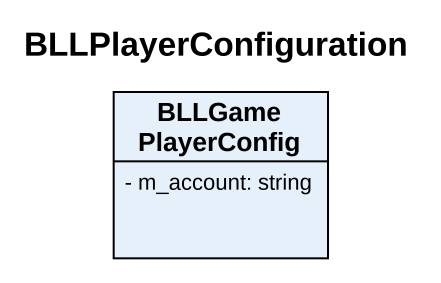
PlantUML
@startuml
title BLLPlayerConfiguration
hide circle
hide empty members
skinparam classAttributeIconSize 0
class BLLGamePlayerConfig {
  - m_account: string
}
@enduml
